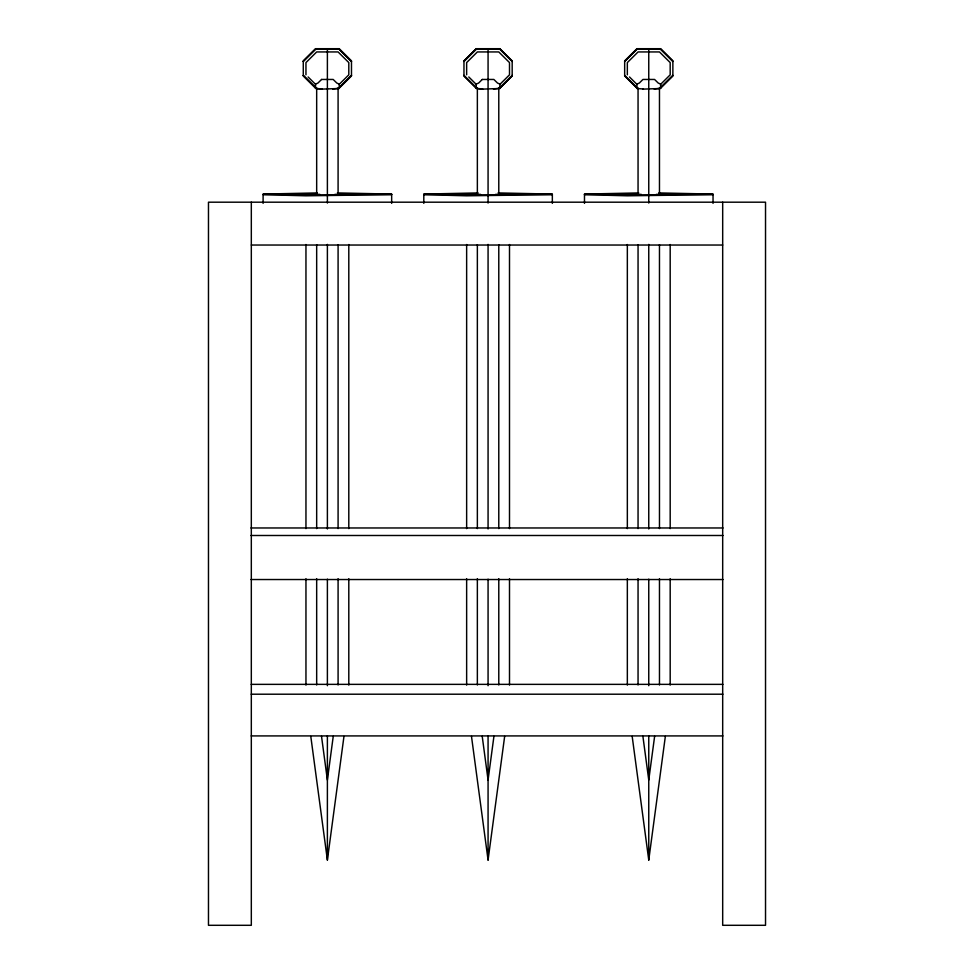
<?xml version="1.0" encoding="UTF-8"?>
<svg xmlns="http://www.w3.org/2000/svg" width="974" height="974" viewBox="0 0 974 974"><rect width="100%" height="100%" fill="white"/><g stroke="black" fill="none" stroke-linecap="round" stroke-linejoin="round"><path stroke-width="1.46" d="M333.242 736.32L327.386 780.028L321.517 736.32M310.803 736.454L327.386 860.042L343.956 736.454M493.928 736.32L488.071 780.028L482.215 736.32M471.501 736.454L488.071 860.042L504.642 736.454M654.625 736.32L648.757 780.028L642.901 736.32M632.187 736.454L648.757 860.042L665.339 736.454M303.279 61.204L315.564 48.992L339.208 48.992L351.48 61.204M303.279 61.484L315.564 49.272L339.208 49.272L351.48 61.484M339.208 84.385L348.802 74.84L348.802 62.592L338.088 51.939L316.672 51.939L305.958 62.592L305.958 74.84M339.208 87.575L351.48 75.363M351.48 75.655L339.208 87.867L338.088 87.867L338.088 194.946L316.672 194.946L316.672 87.867M339.208 88.147L351.48 75.935L351.48 60.912L339.208 48.7L315.564 48.7L303.279 60.912L303.279 75.935L315.564 88.147M463.965 61.204L476.249 48.992L499.893 48.992L512.178 61.204M463.965 61.484L476.249 49.272L499.893 49.272L512.178 61.484M499.893 84.385L509.499 74.84L509.499 62.592L498.785 51.939L477.357 51.939L466.643 62.592L466.643 74.84M499.893 87.575L512.178 75.363M512.178 75.655L499.893 87.867L498.785 87.867L498.785 194.946L477.357 194.946L477.357 87.867M499.893 88.147L512.178 75.935L512.178 60.912L499.893 48.7L476.249 48.7L463.965 60.912L463.965 75.935L476.249 88.147M624.663 61.204L636.935 48.992L660.579 48.992L672.864 61.204M624.663 61.484L636.935 49.272L660.579 49.272L672.864 61.484M660.579 84.385L670.185 74.84L670.185 62.592L659.471 51.939L638.055 51.939L627.341 62.592L627.341 74.84M660.579 87.575L672.864 75.363M672.864 75.655L660.579 87.867L659.471 87.867L659.471 194.946L638.055 194.946L638.055 87.867M660.579 88.147L672.864 75.935L672.864 60.912L660.579 48.7L636.935 48.7L624.663 60.912L624.663 75.935L636.935 88.147M332.731 89.011L338.088 88.439M493.428 89.011L498.785 88.439M654.114 89.011L659.471 88.439M391.658 194.654L305.958 195.811L263.102 194.654M552.343 194.654L466.643 195.811L423.8 194.654M713.041 194.654L627.341 195.811L584.485 194.654M642.962 89.133L660.579 88.488L660.579 84.093L658.217 83.046L654.565 79.454L642.962 79.454L639.309 83.046L636.935 84.093L636.935 88.488L643.412 89.011M317.378 192.925L263.102 194.082L263.102 203.371M337.381 192.925L391.658 194.082L391.658 203.371M478.076 192.925L423.8 194.082L423.8 203.371M498.067 192.925L552.343 194.082L552.343 203.371M638.761 192.925L584.485 194.082L584.485 203.371M658.765 192.925L713.041 194.082L713.041 203.371M263.102 194.374L319.91 194.374M334.849 194.374L391.658 194.374M423.8 194.374L480.596 194.374M495.547 194.374L552.343 194.374M584.485 194.374L641.294 194.374M656.232 194.374L713.041 194.374M251.316 245.034L722.684 245.034M250.963 527.969L723.037 527.969M250.963 535.493L723.037 535.493M250.963 579.53L723.037 579.53M251.195 684.357L722.927 684.357M251.195 694.206L722.927 694.206M251.195 735.918L722.927 735.918M477.357 88.439L482.714 89.011M316.672 88.439L322.029 89.011M629.472 76.958L636.935 84.385M624.663 75.363L636.935 87.575M624.663 75.655L636.935 87.867M468.774 76.958L476.249 84.385M463.965 75.363L476.249 87.575M463.965 75.655L476.249 87.867M308.088 76.958L315.564 84.385M303.279 75.363L315.564 87.575M303.279 75.655L315.564 87.867M722.684 202.19L722.684 925.3L765.527 925.3L765.527 202.19L208.473 202.19L208.473 925.3L251.316 925.3L251.316 202.19M670.185 244.523L670.185 528.614M670.185 578.739L670.185 685.087M659.471 244.693L659.471 528.59M659.471 578.69L659.471 684.966M648.757 48.7L648.757 195.518M648.757 195.811L648.757 203.067M648.757 244.401L648.757 528.955M648.757 579.165L648.757 685.684M648.757 735.894L648.757 860.042M638.055 244.693L638.055 528.59M638.055 578.69L638.055 684.966M627.341 244.523L627.341 528.614M627.341 578.739L627.341 685.087M509.499 244.523L509.499 528.614M509.499 578.739L509.499 685.087M498.785 244.693L498.785 528.59M498.785 578.69L498.785 684.966M488.071 48.7L488.071 195.518M488.071 195.811L488.071 203.067M488.071 244.401L488.071 528.955M488.071 579.165L488.071 685.684M488.071 735.894L488.071 860.042M477.357 244.693L477.357 528.59M477.357 578.69L477.357 684.966M466.643 244.523L466.643 528.614M466.643 578.739L466.643 685.087M348.802 244.523L348.802 528.614M348.802 578.739L348.802 685.087M338.088 244.693L338.088 528.59M338.088 578.69L338.088 684.966M327.386 48.7L327.386 195.518M327.386 195.811L327.386 203.067M327.386 244.401L327.386 528.955M327.386 579.165L327.386 685.684M327.386 735.894L327.386 860.042M316.672 244.693L316.672 528.59M316.672 578.69L316.672 684.966M305.958 244.523L305.958 528.614M305.958 578.739L305.958 685.087M321.578 79.454L317.926 83.046L315.564 84.093L315.564 88.488L321.578 89.133L339.208 88.488L339.208 84.093L336.834 83.046L333.181 79.454L321.578 79.454M482.276 79.454L478.624 83.046L476.249 84.093L476.249 88.488L482.276 89.133L499.893 88.488L499.893 84.093L497.519 83.046L493.867 79.454L482.276 79.454"/></g></svg>
